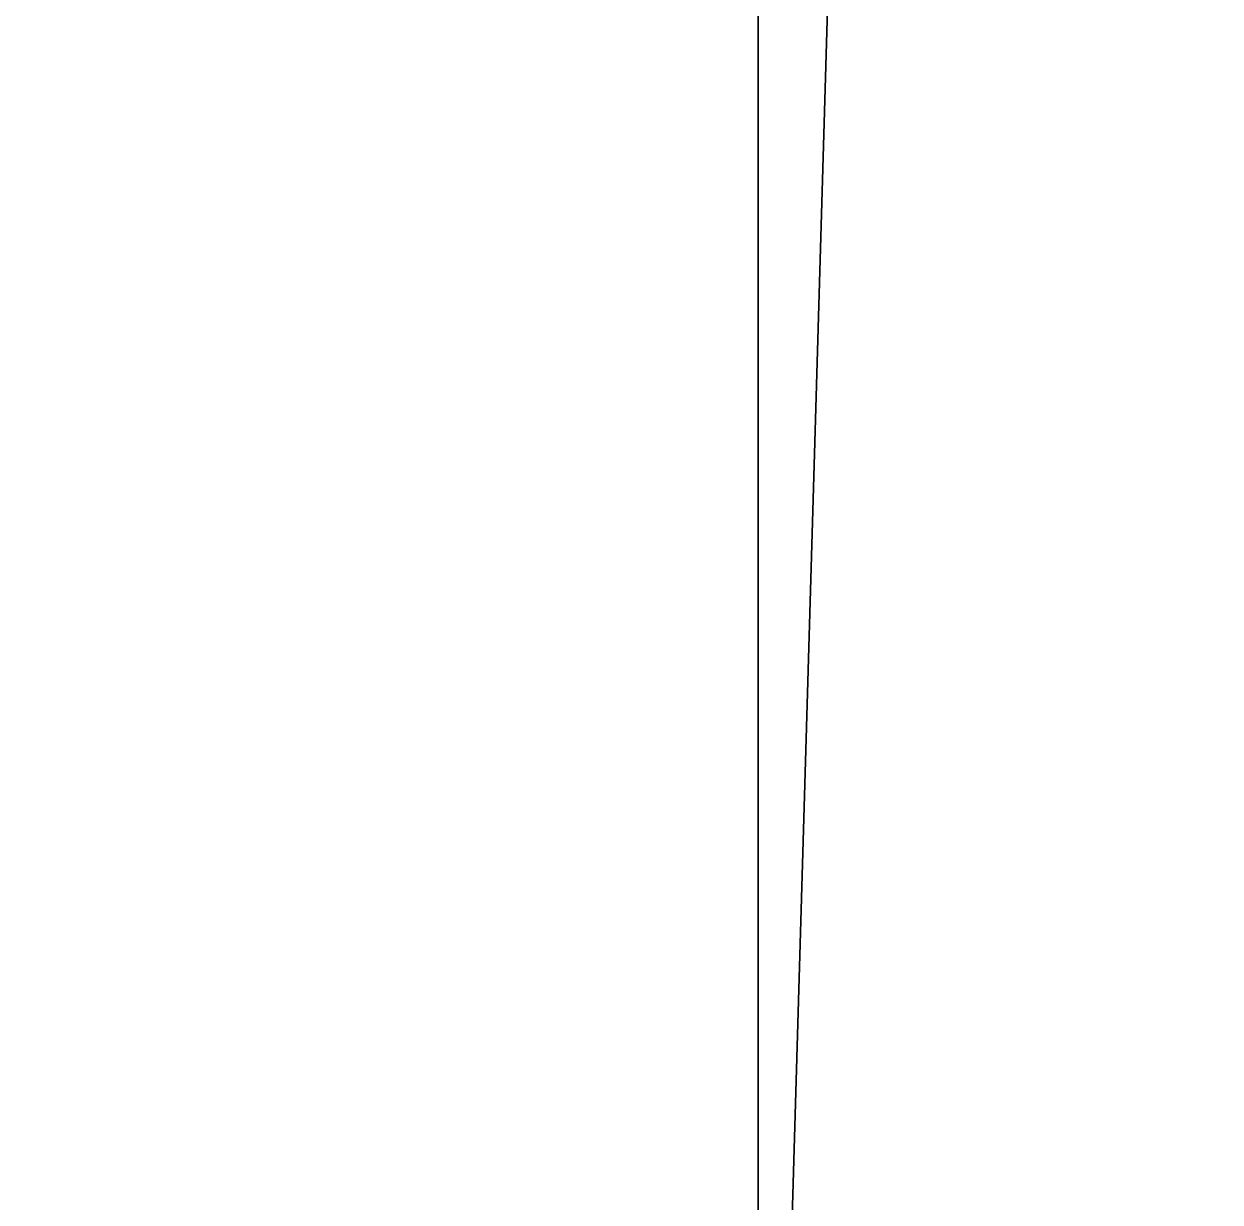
# Model space of a CAD drawing. Header units: millimetres. Extents: x 963 to 2563, y 1239 to 1839.
# Drawn here: x 1044.55226 to 1044.5777, y 1507.06143 to 1507.08649 of the extents above; entities that cross this region are included whole.
import ezdxf

# ---------------------------------------------------------------- set-up
doc = ezdxf.new("R2010")
doc.units = ezdxf.units.MM
doc.header["$LTSCALE"] = 25.4
doc.layers.get('0').update_dxf_attribs({"true_color": 0xffffff})

# ---------------------------------------------------------------- blocks, each defined once
blk = doc.blocks.new('Component#91')
at = {"color": 0}
blk.add_line((8242.719073, 16268.860038, -302.551507), (8242.719073, 16256.860038, -302.551507), dxfattribs=at)
blk.add_line((8242.719073, 16268.860038, -302.551507), (8242.719073, 16256.860038, -302.551507), dxfattribs=at)
mesh = blk.add_polyface(dxfattribs=at)
corners = [(9031.089525, 16268.860038, -721.755551), (8161.089525, 16256.860038, -721.755551), (8161.089525, 16268.860038, -721.755551), (9031.089525, 16256.860038, -721.755551)]
mesh.append_faces([[corners[k] for k in face] for face in [(0, 1, 2), (1, 0, 3)]], dxfattribs={"vtx0": -1, "color": 0})
mesh = blk.add_polyface(dxfattribs=at)
corners = [(9031.089525, 16256.860038, 1278.244449), (8161.089525, 16268.860038, 1278.244449), (8161.089525, 16256.860038, 1278.244449), (9031.089525, 16268.860038, 1278.244449)]
mesh.append_faces([[corners[k] for k in face] for face in [(0, 1, 2), (1, 0, 3)]], dxfattribs={"vtx0": -1, "color": 0})
mesh = blk.add_polyface(dxfattribs=at)
corners = [(8242.101573, 16268.860038, 760.899117), (8243.051573, 16256.860038, 762.286127), (8242.101573, 16256.860038, 760.899117), (8243.051573, 16268.860038, 762.286127)]
mesh.append_faces([[corners[k] for k in face] for face in [(0, 1, 2), (1, 0, 3)]], dxfattribs={"vtx0": -1, "color": 0})
mesh = blk.add_polyface(dxfattribs=at)
corners = [(8242.244073, 16268.860038, 807.845343), (8242.757073, 16256.860038, 820.271362), (8242.244073, 16256.860038, 807.845343), (8242.757073, 16268.860038, 820.271362)]
mesh.append_faces([[corners[k] for k in face] for face in [(0, 1, 2), (1, 0, 3)]], dxfattribs={"vtx0": -1, "color": 0})
mesh = blk.add_polyface(dxfattribs=at)
corners = [(8242.747573, 16268.860038, 601.26088), (8242.263073, 16256.860038, 600.91888), (8242.263073, 16268.860038, 600.91888), (8242.747573, 16256.860038, 601.26088)]
mesh.append_faces([[corners[k] for k in face] for face in [(0, 1, 2), (1, 0, 3)]], dxfattribs={"vtx0": -1, "color": 0})
mesh = blk.add_polyface(dxfattribs=at)
corners = [(8242.890073, 16268.860038, 996.918428), (8242.320073, 16256.860038, 997.644238), (8242.890073, 16256.860038, 996.918428), (8242.320073, 16268.860038, 997.644238)]
mesh.append_faces([[corners[k] for k in face] for face in [(0, 1, 2), (1, 0, 3)]], dxfattribs={"vtx0": -1, "color": 0})
mesh = blk.add_polyface(dxfattribs=at)
corners = [(8243.289083, 16268.860038, 281.547386), (8242.320073, 16256.860038, 284.150395), (8243.289083, 16256.860038, 281.547386), (8242.320073, 16268.860038, 284.150395)]
mesh.append_faces([[corners[k] for k in face] for face in [(0, 1, 2), (1, 0, 3)]], dxfattribs={"vtx0": -1, "color": 0})
mesh = blk.add_polyface(dxfattribs=at)
corners = [(8243.184583, 16268.860038, 1035.695595), (8242.339073, 16256.860038, 1035.470445), (8242.339073, 16268.860038, 1035.470445), (8243.184583, 16256.860038, 1035.695595)]
mesh.append_faces([[corners[k] for k in face] for face in [(0, 1, 2), (1, 0, 3)]], dxfattribs={"vtx0": -1, "color": 0})
mesh = blk.add_polyface(dxfattribs=at)
corners = [(8242.776073, 16268.860038, 563.897323), (8242.434073, 16256.860038, 564.704823), (8242.776073, 16256.860038, 563.897323), (8242.434073, 16268.860038, 564.704823)]
mesh.append_faces([[corners[k] for k in face] for face in [(0, 1, 2), (1, 0, 3)]], dxfattribs={"vtx0": -1, "color": 0})
mesh = blk.add_polyface(dxfattribs=at)
corners = [(8242.890073, 16268.860038, 2.465468), (8242.462573, 16256.860038, 2.180458), (8242.462573, 16268.860038, 2.180458), (8242.890073, 16256.860038, 2.465468)]
mesh.append_faces([[corners[k] for k in face] for face in [(0, 1, 2), (1, 0, 3)]], dxfattribs={"vtx0": -1, "color": 0})
mesh = blk.add_polyface(dxfattribs=at)
corners = [(8242.510073, 16268.860038, 1100.57024), (8242.852073, 16256.860038, 1101.15544), (8242.510073, 16256.860038, 1100.57024), (8242.852073, 16268.860038, 1101.15544)]
mesh.append_faces([[corners[k] for k in face] for face in [(0, 1, 2), (1, 0, 3)]], dxfattribs={"vtx0": -1, "color": 0})
mesh = blk.add_polyface(dxfattribs=at)
corners = [(8245.540583, 16268.860038, 751.047608), (8242.519573, 16256.860038, 754.971117), (8245.540583, 16256.860038, 751.047608), (8242.519573, 16268.860038, 754.971117)]
mesh.append_faces([[corners[k] for k in face] for face in [(0, 1, 2), (1, 0, 3)]], dxfattribs={"vtx0": -1, "color": 0})
mesh = blk.add_polyface(dxfattribs=at)
corners = [(8242.909073, 16268.860038, -332.828045), (8242.529073, 16256.860038, -332.315045), (8242.909073, 16256.860038, -332.828045), (8242.529073, 16268.860038, -332.315045)]
mesh.append_faces([[corners[k] for k in face] for face in [(0, 1, 2), (1, 0, 3)]], dxfattribs={"vtx0": -1, "color": 0})
mesh = blk.add_polyface(dxfattribs=at)
corners = [(8242.719073, 16268.860038, -302.551507), (8242.586073, 16256.860038, -301.620498), (8242.719073, 16256.860038, -302.551507), (8242.586073, 16268.860038, -301.620498)]
mesh.append_faces([[corners[k] for k in face] for face in [(0, 1, 2), (1, 0, 3)]], dxfattribs={"vtx0": -1, "color": 0})
mesh = blk.add_polyface(dxfattribs=at)
corners = [(8242.605073, 16268.860038, -328.819045), (8242.975573, 16256.860038, -326.434536), (8242.605073, 16256.860038, -328.819045), (8242.975573, 16268.860038, -326.434536)]
mesh.append_faces([[corners[k] for k in face] for face in [(0, 1, 2), (1, 0, 3)]], dxfattribs={"vtx0": -1, "color": 0})
mesh = blk.add_polyface(dxfattribs=at)
corners = [(8243.032573, 16256.860038, 793.075674), (8242.633573, 16268.860038, 793.417674), (8242.633573, 16256.860038, 793.417674), (8243.032573, 16268.860038, 793.075674)]
mesh.append_faces([[corners[k] for k in face] for face in [(0, 1, 2), (1, 0, 3)]], dxfattribs={"vtx0": -1, "color": 0})
mesh = blk.add_polyface(dxfattribs=at)
corners = [(8242.643073, 16268.860038, -298.817998), (8242.814073, 16256.860038, -297.886998), (8242.643073, 16256.860038, -298.817998), (8242.814073, 16268.860038, -297.886998)]
mesh.append_faces([[corners[k] for k in face] for face in [(0, 1, 2), (1, 0, 3)]], dxfattribs={"vtx0": -1, "color": 0})
mesh = blk.add_polyface(dxfattribs=at)
corners = [(8243.099073, 16268.860038, 1098.16484), (8242.662073, 16256.860038, 1098.72534), (8243.099073, 16256.860038, 1098.16484), (8242.662073, 16268.860038, 1098.72534)]
mesh.append_faces([[corners[k] for k in face] for face in [(0, 1, 2), (1, 0, 3)]], dxfattribs={"vtx0": -1, "color": 0})
mesh = blk.add_polyface(dxfattribs=at)
corners = [(8243.184583, 16256.860038, -244.705912), (8242.681073, 16268.860038, -244.420912), (8242.681073, 16256.860038, -244.420912), (8243.184583, 16268.860038, -244.705912)]
mesh.append_faces([[corners[k] for k in face] for face in [(0, 1, 2), (1, 0, 3)]], dxfattribs={"vtx0": -1, "color": 0})
mesh = blk.add_polyface(dxfattribs=at)
corners = [(8242.681073, 16268.860038, 367.788519), (8242.994573, 16256.860038, 369.166019), (8242.681073, 16256.860038, 367.788519), (8242.994573, 16268.860038, 369.166019)]
mesh.append_faces([[corners[k] for k in face] for face in [(0, 1, 2), (1, 0, 3)]], dxfattribs={"vtx0": -1, "color": 0})
mesh = blk.add_polyface(dxfattribs=at)
corners = [(8243.070573, 16268.860038, -304.936007), (8242.719073, 16256.860038, -302.551507), (8243.070573, 16256.860038, -304.936007), (8242.719073, 16268.860038, -302.551507)]
mesh.append_faces([[corners[k] for k in face] for face in [(0, 1, 2), (1, 0, 3)]], dxfattribs={"vtx0": -1, "color": 0})
blk = doc.blocks.new('export.dwg#1')
at = {"color": 0}
blk.add_blockref('Component#91', (-8161.089525, -15988.860038, 746.755551), dxfattribs=at)

msp = doc.modelspace()

# ---------------------------------------------------------------- block references
at = {"color": 0}
msp.add_blockref('export.dwg#1', (962.938326, 1239.036366), dxfattribs=at)

doc.saveas('drawing.dxf')
